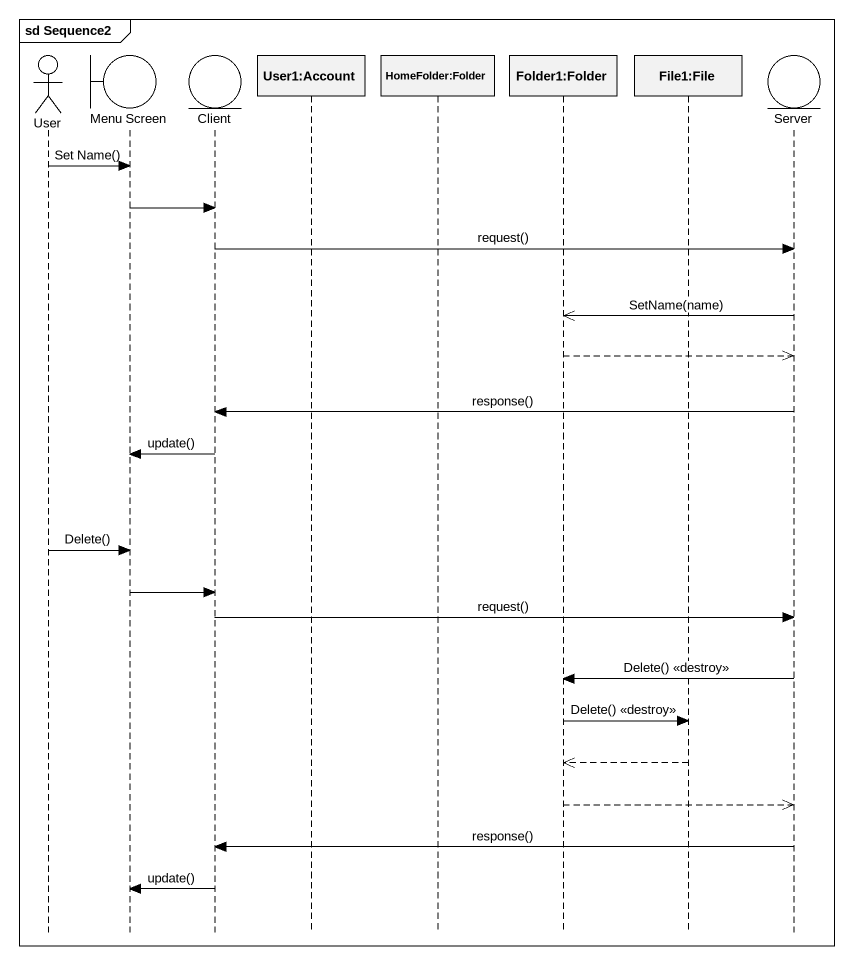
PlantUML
@startuml
mainframe sd Sequence2
hide footbox
actor User
boundary "Menu Screen" as Menu_Screen
entity Client
participant "User1:Account" as User1_Account
participant "HomeFolder:Folder" as HomeFolder_Folder
participant "Folder1:Folder" as Folder1_Folder
participant "File1:File" as File1_File
entity Server

User -> Menu_Screen : Set Name()
Menu_Screen -> Client
Client -> Server : request()
Server ->> Folder1_Folder : SetName(name)
Folder1_Folder -->> Server
Server -> Client : response()
Client -> Menu_Screen : update()
User -> Menu_Screen : Delete()
Menu_Screen -> Client
Client -> Server : request()
Server -> Folder1_Folder : Delete() <<destroy>>
Folder1_Folder -> File1_File : Delete() <<destroy>>
File1_File -->> Folder1_Folder
Folder1_Folder -->> Server
Server -> Client : response()
Client -> Menu_Screen : update()
@enduml
